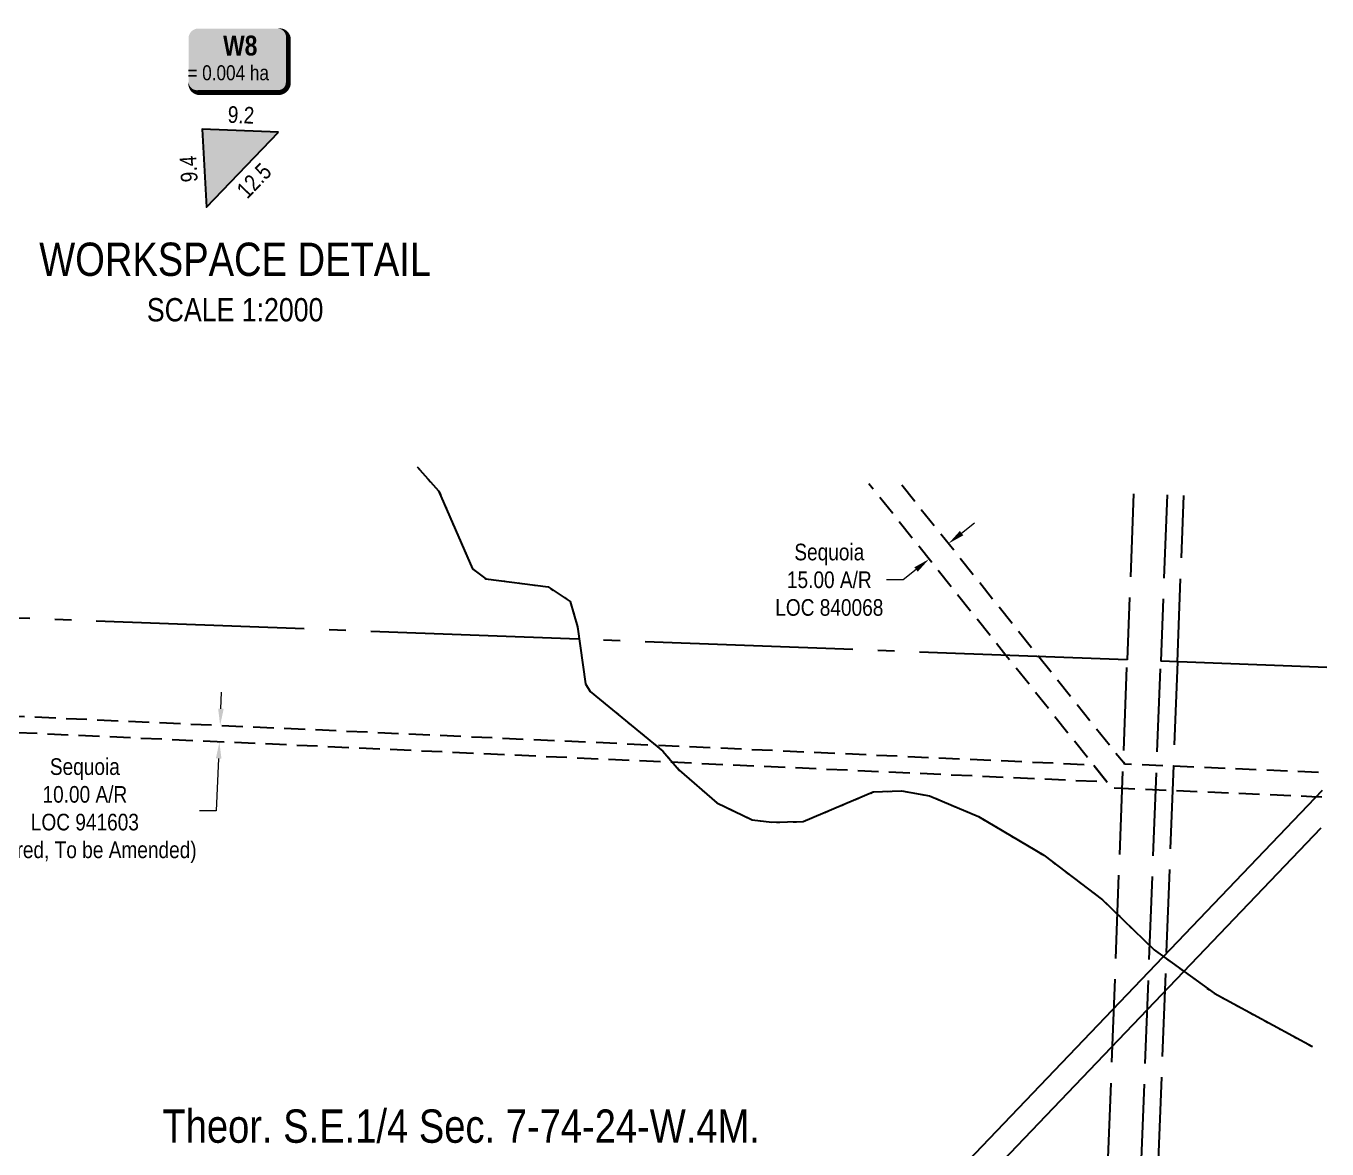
# Model space of a CAD drawing. Extents: x 328908 to 332532, y 6140336 to 6143030.
# Drawn here: x 330034 to 330816, y 6141751 to 6142426 of the extents above; entities that cross this region are included whole.
import ezdxf
from ezdxf.enums import TextEntityAlignment as Align

# ---------------------------------------------------------------- set-up
doc = ezdxf.new("R2010")
doc.units = 0
doc.header["$LTSCALE"] = 5
doc.header["$PDSIZE"] = 0.5
for name, pattern in [('foc-ACCESSROAD', [3.75, 2.5, -1.25]), ('foc-QUARTERLINE', [33, 25, -3, 2, -3]), ('foc-UNSURVEYED', [12.5, 10, -2.5]), ('foc-WHEELTRACKS', [2, 0.4, -1.6])]:
    doc.linetypes.add(name, pattern=pattern)
doc.layers.get('Defpoints').update_dxf_attribs({"color": 9})
for name, color, linetype in [('C-SYMBOL', 7, 'Continuous'), ('DETAIL-T', 7, 'Continuous'), ('F-AR', 190, 'foc-ACCESSROAD'), ('F-RW', 190, 'Continuous'), ('L-QSEC', 8, 'foc-QUARTERLINE'), ('L-USEC', 7, 'foc-UNSURVEYED'), ('P-TEMP-BLOCKS', 250, 'Continuous'), ('P-TEMP-H', 41, 'Continuous'), ('P-TEMP_WORKSPACE', 46, 'Continuous'), ('T-WATER-P3', 48, 'foc-WHEELTRACKS')]:
    doc.layers.add(name, color=color, linetype=linetype)
doc.layers.add('F-AR-T', color=190, linetype='Continuous', lineweight=9)
doc.layers.add('P-TEMP-T', color=46, linetype='Continuous', lineweight=18)
doc.styles.add('175L', font='ARIALN.TTF', dxfattribs={"height": 20})
doc.styles.add('80', font='ARIALN.TTF', dxfattribs={"height": 10})
doc.styles.add('80CG', font='ARIALN.TTF', dxfattribs={"height": 10})
doc.styles.add('80L', font='ARIALN.TTF', dxfattribs={"height": 10})
doc.styles.add('BOLD', font='ARIALNB.TTF')
doc.styles.add('foc-LtypeFont', font='ARIALN.TTF', dxfattribs={"height": 7.349999999999999})
doc.linetypes.add('foc-TOPO-flowdirection-NOLINE', pattern='A,0,[">",foc-LtypeFont,S=0.3,R=0,X=0,Y=-0.945],-20,[">",foc-LtypeFont,S=0.3,R=0,X=0,Y=-0.945],0', length=20)
doc.dimstyles.new('Compass 5 000', dxfattribs={"dimscale": 5, "dimtxt": 9, "dimasz": 2, "dimexe": 0.2, "dimexo": 0.0625, "dimgap": 0.5, "dimtad": 0, "dimtih": 1, "dimtoh": 1, "dimzin": 0, "dimdsep": 46, "dimtxsty": '80CG', "dimcen": 0.1, "dimse1": 1, "dimse2": 1, "dimclrd": 256, "dimclrt": 256, "dimaunit": 1, "dimadec": 4, "dimazin": 0, "dimtfac": 0.06, "dimtofl": 0, "dimtmove": 0, "dimatfit": 1, "dimfxl": 0.2, "dimtolj": 1, "dimtzin": 0, "dimlwd": -1, "dimarcsym": 0})

# ---------------------------------------------------------------- blocks, each defined once
blk = doc.blocks.new('*D25')
at = {"layer": 'Defpoints', "color": 0, "transparency": 16777216}
for p in [(330150.5666432654, 6142005.691307746), (330373.326207433, 6141995.612486325), (330372.8751076211, 6141985.642392273)]:
    blk.add_point(p, dxfattribs=at)
at = {"layer": 'F-AR-T', "transparency": 16777216}
for p, q in [((330151.018633774, 6142015.681087752), (330151.4706242827, 6142025.670867759)), ((330149.6635529448, 6141985.731433688), (330148.2440892258, 6141954.358805263)), ((330148.2440892258, 6141954.358805263), (330138.2440892259, 6141954.358805264))]:
    blk.add_line(p, q, dxfattribs=at)
for points in [[(330149.3536704396, 6142015.756419503), (330152.6835971085, 6142015.605756001), (330150.5666432654, 6142005.691307746)], [(330147.9985896103, 6141985.806765439), (330151.3285162792, 6141985.656101936), (330150.1155434534, 6141995.721213694)]]:
    blk.add_solid(points, dxfattribs=at)
at = {"layer": 'F-AR-T', "transparency": 16777216, "insert": (330069.2570496619, 6141954.358805264), "char_height": 10, "attachment_point": 5, "style": '80CG'}
blk.add_mtext('\\A1;Sequoia\\P10.00 A/R\\PLOC 941603\\P(Expired, To be Amended)', dxfattribs=at)
blk = doc.blocks.new('*D51')
at = {"layer": 'Defpoints', "color": 0, "transparency": 16777216}
for p in [(330587.2823879845, 6142116.282014068), (330588.3098189295, 6142114.995117135), (330575.5531344251, 6142106.917629272)]:
    blk.add_point(p, dxfattribs=at)
at = {"layer": 'F-AR-T', "transparency": 16777216}
for p, q in [((330596.1246842649, 6142121.234338224), (330603.9395496007, 6142127.473559313)), ((330560.9508346985, 6142093.152290161), (330550.9508346985, 6142093.152290161)), ((330568.7657000353, 6142099.39151125), (330560.9508346985, 6142093.152290161))]:
    blk.add_line(p, q, dxfattribs=at)
for points in [[(330595.0848140833, 6142122.53681578), (330597.1645544465, 6142119.931860668), (330588.3098189295, 6142114.995117135)], [(330567.7258298537, 6142100.693988806), (330569.8055702168, 6142098.089033693), (330576.5805653711, 6142105.630732338)]]:
    blk.add_solid(points, dxfattribs=at)
at = {"layer": 'F-AR-T', "transparency": 16777216, "insert": (330516.6363735795, 6142093.152290162), "char_height": 10, "attachment_point": 5, "style": '80CG'}
blk.add_mtext('\\A1;Sequoia\\P15.00 A/R\\PLOC 840068', dxfattribs=at)
blk = doc.blocks.new('*U55')
at = {"true_color": 0xff8aff}
h = blk.add_hatch(color=211, dxfattribs=at)
edge = h.paths.add_edge_path()
edge.add_line((-23.99999999999998, -20), (23.99999999999998, -20))
edge.add_arc((23.99999999999998, -14), 6, 270, 360)
edge.add_line((29.99999999999998, -14), (29.99999999999998, 12.5))
edge.add_arc((23.99999999999998, 12.5), 6, 0, 90)
edge.add_line((23.99999999999998, 18.5), (-23.99999999999998, 18.5))
edge.add_arc((-23.99999999999998, 12.5), 6, 90, 180)
edge.add_line((-29.99999999999998, 12.5), (-29.99999999999998, -14))
edge.add_arc((-23.99999999999998, -14), 6, 180, 270)
at = {"color": 250, "flags": 128}
blk.add_lwpolyline([(-23.99999999999998, -20, 3, 3, 0), (23.99999999999998, -20, 3, 3, 0.414213562373095), (29.99999999999998, -14, 3, 3, 0), (29.99999999999998, 12.5, 3, 0, 0.414213562373095), (23.99999999999998, 18.5, 0, 0, 0), (-23.99999999999998, 18.5, 0, 0, 0.414213562373095), (-29.99999999999998, 12.5, 0, 0, 0), (-29.99999999999998, -14, 0, 3, 0.414213562373095)], format="xyseb", close=True, dxfattribs=at)
at = {"flags": 128}
blk.add_lwpolyline([(-14.49878473590856, -9.800052157486125, 0, 7.5, 0), (-3.398394867633905e-15, 0, 0, 0, 0)], format="xyseb", dxfattribs=at)
at = {"color": 250}
for tag, p, height, style in [('TEMP_AREA_W1_001', (-9.212824010914055, 2.244292974654144), 12, 'BOLD'), ('ENTER_TEXT_001', (-30.65893587994544, -12.62358668049049), 9, '80')]:
    blk.add_attdef(tag, p, '', height=height, dxfattribs=dict(at, style=style))

msp = doc.modelspace()

# ---------------------------------------------------------------- hatches: boundary and pattern name
at = {"layer": 'P-TEMP-H'}
h = msp.add_hatch(color=256, dxfattribs=at)
h.dxf.hatch_style = 1
h.paths.add_polyline_path([(330185.670622803, 6142362.232043589), (330139.7607150023, 6142364.155852812), (330142.4377985266, 6142317.219654727)])

# ---------------------------------------------------------------- linework, layer by layer
at = {"layer": 'F-AR', "flags": 128}
for points in [[(330812.7211577871, 6141962.482817395), (330806.7054158899, 6141962.74154765), (330722.8713591286, 6141966.349556709), (330692.7286133186, 6141967.64377071), (330686.5423971458, 6141967.909579742), (330683.6163575283, 6141971.575524688), (330675.3186902289, 6141981.967885029), (330622.7739983621, 6142047.774886824), (330540.4092797574, 6142150.934148692)], [(330560.2125652299, 6142150.189325346), (330642.576255491, 6142047.031482713), (330693.3363983863, 6141983.458151358), (330694.0107829449, 6141982.612868733), (330723.4477130435, 6141981.348784745), (330813.2974092417, 6141977.482668608)], [(328908.0426920159, 6140466.934662577), (329008.2099409392, 6140469.688899131), (329038.4345588422, 6140470.519696782), (329073.7856969204, 6140471.491143496), (329404.1265056003, 6140483.279014823), (329599.193098882, 6140490.252169133), (329602.1338084562, 6140653.826847696), (329602.6208237469, 6140680.933618972), (329603.0228043083, 6140703.281031098), (329613.4042906357, 6141280.5730371), (329626.8720274662, 6142029.376448965), (329891.5142737646, 6142017.410026093), (330675.3186902289, 6141981.967885029), (330683.6163844451, 6141971.576224974), (329891.130601411, 6142007.474139548), (329636.6942638134, 6142018.999961565), (329623.404325104, 6141280.197083926), (329616.2779556751, 6140883.974622778), (329615.6934683353, 6140843.985761074), (329613.3377747762, 6140715.632421675), (329612.8984730084, 6140691.695798904), (329612.4270874754, 6140665.995127005), (329611.8905011897, 6140636.767798911), (329609.0206885426, 6140480.38461323), (329599.011134511, 6140480.071439492), (329539.3434405378, 6140478.197640646), (329038.1246948572, 6140462.531093976), (329007.8955978048, 6140461.586248871), (328907.7136483053, 6140458.45310373)]]:
    msp.add_lwpolyline(points, dxfattribs=at)
at = {"layer": 'F-RW', "flags": 128}
for points in [[(330812.8754559518, 6141966.499205524), (330216.8797627534, 6141342.887582357), (330139.0942223702, 6141318.359199636), (330066.8926200875, 6141256.882252124), (329595.9631185158, 6140692.756231101), (329354.0266633205, 6140697.88598875), (329253.9642359005, 6140696.507025964), (328917.2259872612, 6140703.646857784)], [(330812.0066117805, 6141943.883152766), (330225.0619999989, 6141329.742), (330146.5031249027, 6141304.969758961), (330077.5876968042, 6141246.290865128), (329602.8549999989, 6140677.608999999), (329353.9710164682, 6140682.886065487), (329253.9085890483, 6140681.507102701), (328916.6444948921, 6140688.658083981)]]:
    msp.add_lwpolyline(points, dxfattribs=at)
at = {"layer": 'L-QSEC', "flags": 128}
for points in [[(330695.7022504244, 6142045.037833258), (329928.5448686632, 6142073.89146591)], [(330815.7192718558, 6142040.523861118), (330715.8050016462, 6142044.281746658)]]:
    msp.add_lwpolyline(points, dxfattribs=at)
at = {"layer": 'L-USEC', "flags": 128}
for points in [[(330699.541173218, 6142144.949023206), (330695.7022504244, 6142045.037833258)], [(330719.6439244944, 6142144.192936627), (330715.8043752284, 6142044.265442239)], [(330725.8508677358, 6142043.904198543), (330729.6897484679, 6142143.815102136)], [(330664.8131794973, 6141241.053746617), (330695.7022504244, 6142045.037833258)], [(330684.9153068854, 6141240.281422826), (330715.8043778126, 6142044.265509466)], [(330725.8508677358, 6142043.904198543), (330694.9613512699, 6141239.920229917)]]:
    msp.add_lwpolyline(points, dxfattribs=at)
at = {"layer": 'P-TEMP_WORKSPACE', "flags": 128}
msp.add_lwpolyline([(330185.670622803, 6142362.232043589), (330139.7607150023, 6142364.155852812), (330142.4377985266, 6142317.219654727)], close=True, dxfattribs=at)
at = {"layer": 'T-WATER-P3', "flags": 128}
msp.add_lwpolyline([(330268.9873791812, 6142161.135246293), (330281.8358615453, 6142146.720674102), (330302.1698799758, 6142099.835225847), (330310.2379484186, 6142093.693065443), (330347.6467246911, 6142089.030742492), (330360.8139836282, 6142080.22127235), (330365.2686673058, 6142064.888113643), (330370.0760214806, 6142030.559658478), (330372.9407298524, 6142026.010255493), (330416.6030462455, 6141990.192422983), (330426.4917191635, 6141978.82905919), (330449.0807510687, 6141959.031099431), (330470.2139406842, 6141948.818512553), (330482.189921265, 6141947.423275013), (330500.8888473556, 6141947.846566524), (330543.061858391, 6141965.621305801), (330560.0917764899, 6141966.29309595), (330576.9080354193, 6141963.26157644), (330606.3336793114, 6141950.848352908), (330645.5456865954, 6141927.549337736), (330680.7256934675, 6141900.887442965), (330711.8706985868, 6141870.677134351), (330747.8587558969, 6141844.698437014), (330806.9598154714, 6141812.514818449)], dxfattribs=at)
at = {"layer": 'T-WATER-P3', "linetype": 'foc-TOPO-flowdirection-NOLINE', "flags": 128}
msp.add_lwpolyline([(330268.9873791812, 6142161.135246293), (330281.8358615453, 6142146.720674102), (330302.1698799758, 6142099.835225847), (330310.2379484186, 6142093.693065443), (330347.6467246911, 6142089.030742492), (330360.8139836282, 6142080.22127235), (330365.2686673058, 6142064.888113643), (330370.0760214806, 6142030.559658478), (330372.9407298524, 6142026.010255493), (330416.6030462455, 6141990.192422983), (330426.4917191635, 6141978.82905919), (330449.0807510687, 6141959.031099431), (330470.2139406842, 6141948.818512553), (330482.189921265, 6141947.423275013), (330500.8888473556, 6141947.846566524), (330543.061858391, 6141965.621305801), (330560.0917764899, 6141966.29309595), (330576.9080354193, 6141963.26157644), (330606.3336793114, 6141950.848352908), (330645.5456865954, 6141927.549337736), (330680.7256934675, 6141900.887442965), (330711.8706985868, 6141870.677134351), (330747.8587558969, 6141844.698437014), (330806.9598154714, 6141812.514818449)], dxfattribs=at)

# ---------------------------------------------------------------- block references
at = {"layer": 'P-TEMP-BLOCKS', "xscale": 0.99984882, "yscale": 0.99984882, "zscale": 0.99984882}
msp.add_blockref('*U55', (330161.5377328346, 6142406.12656999), dxfattribs=at).add_auto_attribs({'TEMP_AREA_W1_001': 'W8', 'ENTER_TEXT_001': '= 0.004 ha'})

# ---------------------------------------------------------------- texts
at = {"layer": 'C-SYMBOL', "color": 3, "style": '175L'}
msp.add_text('Theor. S.E.1/4 Sec. 7-74-24-W.4M.', height=19.99999999999987, dxfattribs=at).set_placement((330295.4018936797, 6141748.744609243), align=Align.BOTTOM_CENTER)
at = {"layer": 'DETAIL-T', "color": 3, "insert": (330159.5649772841, 6142272.120586435), "char_height": 19.99999999999994, "width": 245.9844442065995, "attachment_point": 5, "style": '80CG'}
msp.add_mtext('WORKSPACE DETAIL\\P{\\H0.7x;SCALE 1:2000}', dxfattribs=at)
at = {"layer": 'P-TEMP-T', "style": '80L'}
for s, rotation, p in [('9.2', 357.600500000002, (330163.1133478141, 6142372.684183474)), ('9.4', 93.26440000000005, (330131.6161056461, 6142340.146866593)), ('12.5', 46.15530000000393, (330170.9047625071, 6142333.14613385))]:
    msp.add_text(s, height=9.998488199999995, rotation=rotation, dxfattribs=at).set_placement(p, align=Align.MIDDLE)

# ---------------------------------------------------------------- dimensions: what is measured, and where the dimension line sits
at = {"layer": 'F-AR-T'}
for base, p1, p2, angle, text, picture, middle in [((330588.3098189295, 6142114.995117135), (330575.5531344253, 6142106.917629271), (330587.2823879839, 6142116.282014069), 38.60311676622665, 'Sequoia\\P15.00 A/R\\PLOC 840068', '*D51', (330516.6363735795, 6142093.152290162)), ((330150.5666432654, 6142005.691307746), (330372.8751076211, 6141985.642392274), (330373.326207433, 6141995.612486325), 87.40940255722764, 'Sequoia\\P10.00 A/R\\PLOC 941603\\P(Expired, To be Amended)', '*D25', (330069.2570496619, 6141954.358805264))]:
    dim = msp.add_linear_dim(base=base, p1=p1, p2=p2, angle=angle, text=text, dimstyle='Compass 5 000', dxfattribs=at)
    dim.commit()
    dim.dimension.update_dxf_attribs({"geometry": picture, "text_midpoint": middle, "dimtype": 161})

doc.saveas('drawing.dxf')
